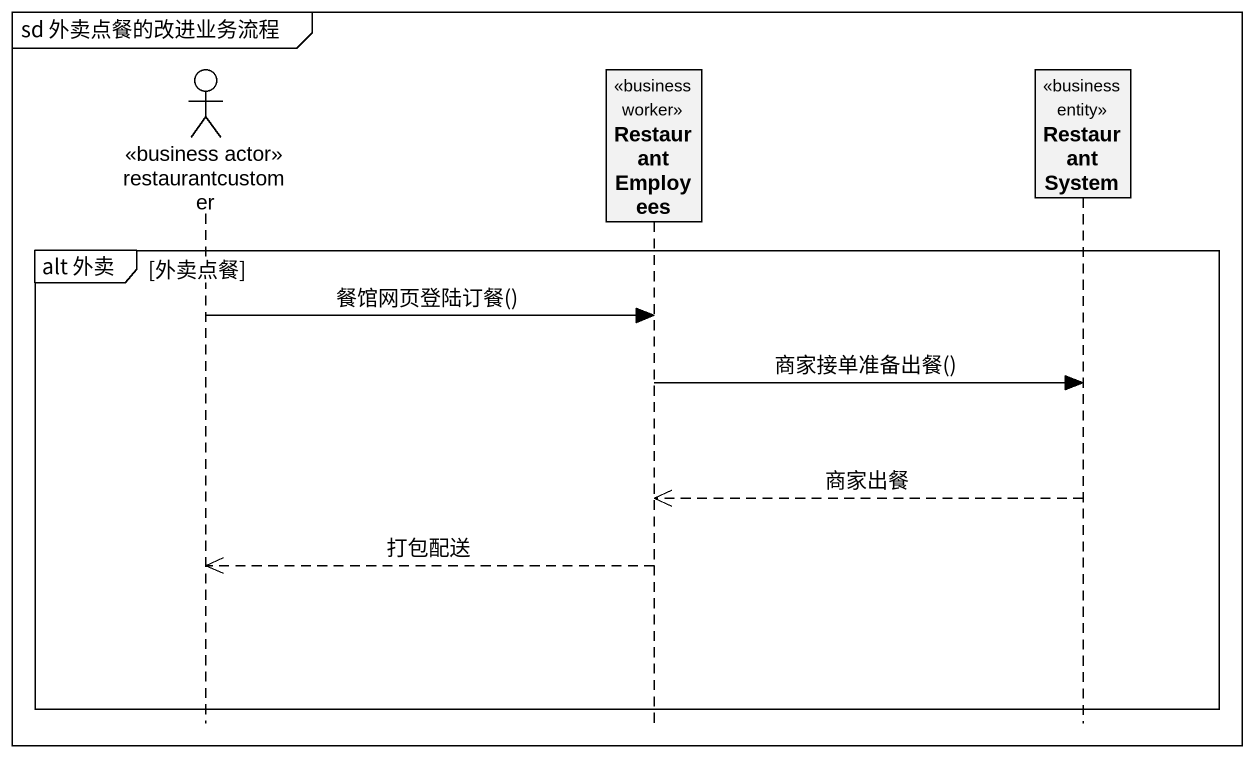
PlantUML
@startuml
mainframe sd 外卖点餐的改进业务流程
hide footbox
actor restaurantcustomer <<business actor>>
participant RestaurantEmployees <<business worker>>
participant RestaurantSystem <<business entity>>

group alt 外卖 [外卖点餐]
  restaurantcustomer -> RestaurantEmployees : 餐馆网页登陆订餐()
  RestaurantEmployees -> RestaurantSystem : 商家接单准备出餐()
  RestaurantSystem -->> RestaurantEmployees : 商家出餐
  RestaurantEmployees -->> restaurantcustomer : 打包配送
end
@enduml
